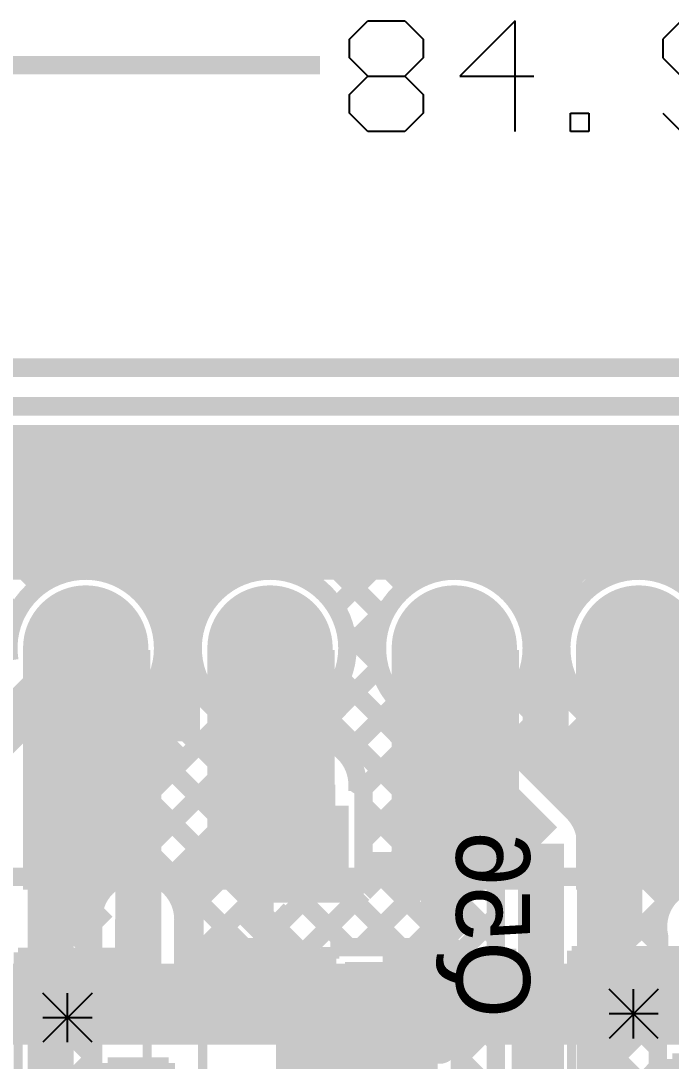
# Model space of a CAD drawing. Header units: millimetres. Extents: x 0.79 to 4.38, y 0.99 to 3.94.
# Drawn here: x 2.209 to 2.562, y 3.378 to 3.942 of the extents above; entities that cross this region are included whole.
import ezdxf

# ---------------------------------------------------------------- set-up
doc = ezdxf.new("R2010")
doc.units = ezdxf.units.MM
doc.header["$MEASUREMENT"] = 0
for name, color, linetype in [('BottomLayer', 5, 'Continuous'), ('BottomOverlay', 54, 'Continuous'), ('BottomPaste', 16, 'Continuous'), ('BottomSolder', 6, 'Continuous'), ('Mechanical1', 6, 'Continuous'), ('Mechanical2', 216, 'Continuous'), ('MultiLayer', 9, 'Continuous'), ('PadHoleLayer', 156, 'Continuous'), ('TopLayer', 1, 'Continuous'), ('TopOverlay', 2, 'Continuous'), ('TopPaste', 8, 'Continuous'), ('TopSolder', 216, 'Continuous'), ('ViaHoleLayer', 16, 'Continuous')]:
    doc.layers.add(name, color=color, linetype=linetype)

# ---------------------------------------------------------------- blocks, each defined once
blk = doc.blocks.new('0022232111_8')
at = {"layer": 'BottomLayer', "const_width": 0.03}
for points in [[(-0.215, 0, 1), (-0.185, 0, 1)], [(-0.115, 0, 1), (-0.085, 0, 1)], [(-0.015, 0, 1), (0.015, 0, 1)], [(0.085, 0, 1), (0.115, 0, 1)]]:
    blk.add_lwpolyline(points, format="xyb", close=True, dxfattribs=at)
at = {"layer": 'BottomSolder', "const_width": 0.034}
for points in [[(-0.217, 0, 1), (-0.183, 0, 1)], [(-0.117, 0, 1), (-0.083, 0, 1)], [(-0.017, 0, 1), (0.017, 0, 1)], [(0.083, 0, 1), (0.117, 0, 1)]]:
    blk.add_lwpolyline(points, format="xyb", close=True, dxfattribs=at)
at = {"layer": 'MultiLayer', "const_width": 0.03}
for points in [[(-0.215, 0, 1), (-0.185, 0, 1)], [(-0.115, 0, 1), (-0.085, 0, 1)], [(-0.015, 0, 1), (0.015, 0, 1)], [(0.085, 0, 1), (0.115, 0, 1)]]:
    blk.add_lwpolyline(points, format="xyb", close=True, dxfattribs=at)
at = {"layer": 'PadHoleLayer', "const_width": 0.019685}
for points in [[(-0.2098425, 0, 1), (-0.1901575, 0, 1)], [(-0.1098425, 0, 1), (-0.0901575, 0, 1)], [(-0.0098425, 0, 1), (0.0098425, 0, 1)], [(0.0901575, 0, 1), (0.1098425, 0, 1)]]:
    blk.add_lwpolyline(points, format="xyb", close=True, dxfattribs=at)
at = {"layer": 'TopLayer', "const_width": 0.03}
for points in [[(-0.215, 0, 1), (-0.185, 0, 1)], [(-0.115, 0, 1), (-0.085, 0, 1)], [(-0.015, 0, 1), (0.015, 0, 1)], [(0.085, 0, 1), (0.115, 0, 1)]]:
    blk.add_lwpolyline(points, format="xyb", close=True, dxfattribs=at)
at = {"layer": 'TopOverlay', "const_width": 0.01}
for points in [[(0.55, 0.124), (-0.551, 0.124)], [(0.55, -0.131), (-0.551, -0.131)]]:
    blk.add_lwpolyline(points, dxfattribs=at)
at = {"layer": 'TopSolder', "const_width": 0.034}
for points in [[(-0.217, 0, 1), (-0.183, 0, 1)], [(-0.117, 0, 1), (-0.083, 0, 1)], [(-0.017, 0, 1), (0.017, 0, 1)], [(0.083, 0, 1), (0.117, 0, 1)]]:
    blk.add_lwpolyline(points, format="xyb", close=True, dxfattribs=at)
blk = doc.blocks.new('R__0402_B_75')
at = {"layer": 'BottomLayer'}
for points in [[(-0.0275, 0.0125), (-0.0275, -0.0125), (-0.0095, 0.0125), (-0.0095, -0.0125)], [(0.0095, 0.0125), (0.0095, -0.0125), (0.0275, 0.0125), (0.0275, -0.0125)]]:
    blk.add_solid(points, dxfattribs=at)
at = {"layer": 'BottomOverlay', "const_width": 0.005}
for points in [[(-0.0325, 0.0175), (-0.0085, 0.0175)], [(-0.0325, 0.0175), (-0.0325, -0.0175)], [(0.0085, 0.0175), (0.0325, 0.0175)], [(0.0325, 0.0175), (0.0325, -0.0175)], [(-0.0325, -0.0175), (-0.0085, -0.0175)], [(0.0085, -0.0175), (0.0325, -0.0175)]]:
    blk.add_lwpolyline(points, dxfattribs=at)
at = {"layer": 'BottomPaste'}
for points in [[(-0.0275, 0.0125), (-0.0275, -0.0125), (-0.0095, 0.0125), (-0.0095, -0.0125)], [(0.0095, 0.0125), (0.0095, -0.0125), (0.0275, 0.0125), (0.0275, -0.0125)]]:
    blk.add_solid(points, dxfattribs=at)
at = {"layer": 'BottomSolder'}
for points in [[(-0.0315, 0.0165), (-0.0315, -0.0165), (-0.0055, 0.0165), (-0.0055, -0.0165)], [(0.0055, 0.0165), (0.0055, -0.0165), (0.0315, 0.0165), (0.0315, -0.0165)]]:
    blk.add_solid(points, dxfattribs=at)
blk = doc.blocks.new('R__0402_B_81')
at = {"layer": 'BottomLayer'}
for points in [[(-0.0275, 0.0125), (-0.0275, -0.0125), (-0.0095, 0.0125), (-0.0095, -0.0125)], [(0.0095, 0.0125), (0.0095, -0.0125), (0.0275, 0.0125), (0.0275, -0.0125)]]:
    blk.add_solid(points, dxfattribs=at)
at = {"layer": 'BottomOverlay', "const_width": 0.005}
for points in [[(-0.0325, 0.0175), (-0.0085, 0.0175)], [(-0.0325, 0.0175), (-0.0325, -0.0175)], [(0.0085, 0.0175), (0.0325, 0.0175)], [(0.0325, 0.0175), (0.0325, -0.0175)], [(-0.0325, -0.0175), (-0.0085, -0.0175)], [(0.0085, -0.0175), (0.0325, -0.0175)]]:
    blk.add_lwpolyline(points, dxfattribs=at)
at = {"layer": 'BottomPaste'}
for points in [[(-0.0275, 0.0125), (-0.0275, -0.0125), (-0.0095, 0.0125), (-0.0095, -0.0125)], [(0.0095, 0.0125), (0.0095, -0.0125), (0.0275, 0.0125), (0.0275, -0.0125)]]:
    blk.add_solid(points, dxfattribs=at)
at = {"layer": 'BottomSolder'}
for points in [[(-0.0315, 0.0165), (-0.0315, -0.0165), (-0.0055, 0.0165), (-0.0055, -0.0165)], [(0.0055, 0.0165), (0.0055, -0.0165), (0.0315, 0.0165), (0.0315, -0.0165)]]:
    blk.add_solid(points, dxfattribs=at)
blk = doc.blocks.new('SOT23_3_B_121')
at = {"layer": 'BottomLayer'}
for points in [[(-0.02166, 0.0580708), (-0.053156, 0.0580708), (-0.02166, 0.0265748), (-0.053156, 0.0265748)], [(0.0531431, 0.0580708), (0.0216471, 0.0580708), (0.0531431, 0.0265748), (0.0216471, 0.0265748)], [(0.0157416, -0.0265749), (-0.0157544, -0.0265749), (0.0157416, -0.0580709), (-0.0157544, -0.0580709)]]:
    blk.add_solid(points, dxfattribs=at)
at = {"layer": 'BottomOverlay'}
for points, const_width in [([(-0.0640851, 0.068, 1), (-0.0739277, 0.068, 1)], 0.0098425), ([(-0.0763883, 0.068, 1), (-0.0714671, 0.068, 1)], 0.0049212), ([(-0.0665457, 0.068, 1), (-0.0616245, 0.068, 1)], 0.0049212)]:
    blk.add_lwpolyline(points, format="xyb", close=True, dxfattribs=dict(at, const_width=const_width))
at = {"layer": 'BottomOverlay', "const_width": 0.01}
for points in [[(-0.0640064, 0.03), (-0.0640064, -0.032)], [(0.0109936, 0.032), (-0.0110064, 0.032)], [(0.0639936, 0.03), (0.0639936, -0.031)], [(-0.0290064, -0.032), (-0.0640064, -0.032)], [(0.0639936, -0.031), (0.0289936, -0.031)]]:
    blk.add_lwpolyline(points, dxfattribs=at)
at = {"layer": 'BottomPaste'}
for points in [[(-0.02166, 0.0580708), (-0.053156, 0.0580708), (-0.02166, 0.0265748), (-0.053156, 0.0265748)], [(0.0531431, 0.0580708), (0.0216471, 0.0580708), (0.0531431, 0.0265748), (0.0216471, 0.0265748)], [(0.0157416, -0.0265749), (-0.0157544, -0.0265749), (0.0157416, -0.0580709), (-0.0157544, -0.0580709)]]:
    blk.add_solid(points, dxfattribs=at)
at = {"layer": 'BottomSolder'}
for points in [[(-0.01766, 0.0620708), (-0.057156, 0.0620708), (-0.01766, 0.0225748), (-0.057156, 0.0225748)], [(0.0571431, 0.0620708), (0.0176471, 0.0620708), (0.0571431, 0.0225748), (0.0176471, 0.0225748)], [(0.0197416, -0.0225749), (-0.0197544, -0.0225749), (0.0197416, -0.0620709), (-0.0197544, -0.0620709)]]:
    blk.add_solid(points, dxfattribs=at)
blk = doc.blocks.new('SOT23_3_B_125')
at = {"layer": 'BottomLayer'}
for points in [[(-0.02166, 0.0580708), (-0.053156, 0.0580708), (-0.02166, 0.0265748), (-0.053156, 0.0265748)], [(0.0531431, 0.0580708), (0.0216471, 0.0580708), (0.0531431, 0.0265748), (0.0216471, 0.0265748)], [(0.0157416, -0.0265749), (-0.0157544, -0.0265749), (0.0157416, -0.0580709), (-0.0157544, -0.0580709)]]:
    blk.add_solid(points, dxfattribs=at)
at = {"layer": 'BottomOverlay'}
for points, const_width in [([(-0.0640851, 0.068, 1), (-0.0739277, 0.068, 1)], 0.0098425), ([(-0.0763883, 0.068, 1), (-0.0714671, 0.068, 1)], 0.0049212), ([(-0.0665457, 0.068, 1), (-0.0616245, 0.068, 1)], 0.0049212)]:
    blk.add_lwpolyline(points, format="xyb", close=True, dxfattribs=dict(at, const_width=const_width))
at = {"layer": 'BottomOverlay', "const_width": 0.01}
for points in [[(-0.0640064, 0.03), (-0.0640064, -0.032)], [(0.0109936, 0.032), (-0.0110064, 0.032)], [(0.0639936, 0.03), (0.0639936, -0.031)], [(-0.0290064, -0.032), (-0.0640064, -0.032)], [(0.0639936, -0.031), (0.0289936, -0.031)]]:
    blk.add_lwpolyline(points, dxfattribs=at)
at = {"layer": 'BottomPaste'}
for points in [[(-0.02166, 0.0580708), (-0.053156, 0.0580708), (-0.02166, 0.0265748), (-0.053156, 0.0265748)], [(0.0531431, 0.0580708), (0.0216471, 0.0580708), (0.0531431, 0.0265748), (0.0216471, 0.0265748)], [(0.0157416, -0.0265749), (-0.0157544, -0.0265749), (0.0157416, -0.0580709), (-0.0157544, -0.0580709)]]:
    blk.add_solid(points, dxfattribs=at)
at = {"layer": 'BottomSolder'}
for points in [[(-0.01766, 0.0620708), (-0.057156, 0.0620708), (-0.01766, 0.0225748), (-0.057156, 0.0225748)], [(0.0571431, 0.0620708), (0.0176471, 0.0620708), (0.0571431, 0.0225748), (0.0176471, 0.0225748)], [(0.0197416, -0.0225749), (-0.0197544, -0.0225749), (0.0197416, -0.0620709), (-0.0197544, -0.0620709)]]:
    blk.add_solid(points, dxfattribs=at)
blk = doc.blocks.new('LED_SMT_196')
at = {"layer": 'TopLayer'}
for points in [[(-0.06, -0.03), (-0.02, -0.03), (-0.06, 0.03), (-0.02, 0.03)], [(0.02, -0.03), (0.06, -0.03), (0.02, 0.03), (0.06, 0.03)]]:
    blk.add_solid(points, dxfattribs=at)
at = {"layer": 'TopOverlay', "const_width": 0.005}
for points in [[(0.065, 0.035), (-0.065, 0.035)], [(-0.065, -0.035), (-0.065, 0.035)], [(0.065, -0.035), (0.065, 0.035)], [(0.065, -0.035), (-0.065, -0.035)]]:
    blk.add_lwpolyline(points, dxfattribs=at)
at = {"layer": 'TopOverlay'}
blk.add_solid([(0.064, -0.037007), (0.096, -0.037007), (0.064, 0.036993), (0.096, 0.036993)], dxfattribs=at)
at = {"layer": 'TopPaste'}
for points in [[(-0.06, -0.03), (-0.02, -0.03), (-0.06, 0.03), (-0.02, 0.03)], [(0.02, -0.03), (0.06, -0.03), (0.02, 0.03), (0.06, 0.03)]]:
    blk.add_solid(points, dxfattribs=at)
at = {"layer": 'TopSolder'}
for points in [[(-0.064, -0.034), (-0.016, -0.034), (-0.064, 0.034), (-0.016, 0.034)], [(0.016, -0.034), (0.064, -0.034), (0.016, 0.034), (0.064, 0.034)]]:
    blk.add_solid(points, dxfattribs=at)
blk = doc.blocks.new('LED_SMT_197')
at = {"layer": 'TopLayer'}
for points in [[(-0.06, -0.03), (-0.02, -0.03), (-0.06, 0.03), (-0.02, 0.03)], [(0.02, -0.03), (0.06, -0.03), (0.02, 0.03), (0.06, 0.03)]]:
    blk.add_solid(points, dxfattribs=at)
at = {"layer": 'TopOverlay', "const_width": 0.005}
for points in [[(0.065, 0.035), (-0.065, 0.035)], [(-0.065, -0.035), (-0.065, 0.035)], [(0.065, -0.035), (0.065, 0.035)], [(0.065, -0.035), (-0.065, -0.035)]]:
    blk.add_lwpolyline(points, dxfattribs=at)
at = {"layer": 'TopOverlay'}
blk.add_solid([(0.064, -0.036996), (0.095, -0.036996), (0.064, 0.037004), (0.095, 0.037004)], dxfattribs=at)
at = {"layer": 'TopPaste'}
for points in [[(-0.06, -0.03), (-0.02, -0.03), (-0.06, 0.03), (-0.02, 0.03)], [(0.02, -0.03), (0.06, -0.03), (0.02, 0.03), (0.06, 0.03)]]:
    blk.add_solid(points, dxfattribs=at)
at = {"layer": 'TopSolder'}
for points in [[(-0.064, -0.034), (-0.016, -0.034), (-0.064, 0.034), (-0.016, 0.034)], [(0.016, -0.034), (0.064, -0.034), (0.016, 0.034), (0.064, 0.034)]]:
    blk.add_solid(points, dxfattribs=at)
blk = doc.blocks.new('LED_SMT_198')
at = {"layer": 'TopLayer'}
for points in [[(-0.06, -0.03), (-0.02, -0.03), (-0.06, 0.03), (-0.02, 0.03)], [(0.02, -0.03), (0.06, -0.03), (0.02, 0.03), (0.06, 0.03)]]:
    blk.add_solid(points, dxfattribs=at)
at = {"layer": 'TopOverlay', "const_width": 0.005}
for points in [[(0.065, 0.035), (-0.065, 0.035)], [(-0.065, -0.035), (-0.065, 0.035)], [(0.065, -0.035), (0.065, 0.035)], [(0.065, -0.035), (-0.065, -0.035)]]:
    blk.add_lwpolyline(points, dxfattribs=at)
at = {"layer": 'TopOverlay'}
blk.add_solid([(0.064, -0.0370064), (0.095, -0.0370064), (0.064, 0.0369936), (0.095, 0.0369936)], dxfattribs=at)
at = {"layer": 'TopPaste'}
for points in [[(-0.06, -0.03), (-0.02, -0.03), (-0.06, 0.03), (-0.02, 0.03)], [(0.02, -0.03), (0.06, -0.03), (0.02, 0.03), (0.06, 0.03)]]:
    blk.add_solid(points, dxfattribs=at)
at = {"layer": 'TopSolder'}
for points in [[(-0.064, -0.034), (-0.016, -0.034), (-0.064, 0.034), (-0.016, 0.034)], [(0.016, -0.034), (0.064, -0.034), (0.016, 0.034), (0.064, 0.034)]]:
    blk.add_solid(points, dxfattribs=at)
blk = doc.blocks.new('LED_SMT_199')
at = {"layer": 'TopLayer'}
for points in [[(-0.06, -0.03), (-0.02, -0.03), (-0.06, 0.03), (-0.02, 0.03)], [(0.02, -0.03), (0.06, -0.03), (0.02, 0.03), (0.06, 0.03)]]:
    blk.add_solid(points, dxfattribs=at)
at = {"layer": 'TopOverlay', "const_width": 0.005}
for points in [[(0.065, 0.035), (-0.065, 0.035)], [(-0.065, -0.035), (-0.065, 0.035)], [(0.065, -0.035), (0.065, 0.035)], [(0.065, -0.035), (-0.065, -0.035)]]:
    blk.add_lwpolyline(points, dxfattribs=at)
at = {"layer": 'TopOverlay'}
blk.add_solid([(0.064, -0.0369962), (0.0977008, -0.0369962), (0.064, 0.0370038), (0.0977008, 0.0370038)], dxfattribs=at)
at = {"layer": 'TopPaste'}
for points in [[(-0.06, -0.03), (-0.02, -0.03), (-0.06, 0.03), (-0.02, 0.03)], [(0.02, -0.03), (0.06, -0.03), (0.02, 0.03), (0.06, 0.03)]]:
    blk.add_solid(points, dxfattribs=at)
at = {"layer": 'TopSolder'}
for points in [[(-0.064, -0.034), (-0.016, -0.034), (-0.064, 0.034), (-0.016, 0.034)], [(0.016, -0.034), (0.064, -0.034), (0.016, 0.034), (0.064, 0.034)]]:
    blk.add_solid(points, dxfattribs=at)

msp = doc.modelspace()

# ---------------------------------------------------------------- linework, layer by layer
at = {"layer": 'BottomLayer'}
for points, const_width in [([(1.1921645, 3.7180001), (4.1538352, 3.718)], 0.01), ([(2.1085603, 3.7180001), (2.2062173, 3.6203431)], 0.01), ([(2.1368446, 3.7180001), (2.219055, 3.6357897)], 0.01), ([(2.144922, 3.6439899), (2.2189322, 3.7180001)], 0.01), ([(2.1651289, 3.7180001), (2.2393835, 3.6437455)], 0.01), ([(2.1666107, 3.6373943), (2.2472165, 3.7180001)], 0.01), ([(2.1804197, 3.622919), (2.2755008, 3.7180001)], 0.01), ([(2.1934132, 3.7180001), (2.3025625, 3.6088508)], 0.01), ([(2.2216975, 3.7180001), (2.311318, 3.6283796)], 0.01), ([(2.2254825, 3.6396975), (2.3037851, 3.7180001)], 0.01), ([(2.2499818, 3.7180001), (2.3274011, 3.6405808)], 0.01), ([(2.2562447, 3.6421754), (2.3320694, 3.7180001)], 0.01), ([(2.2738748, 3.6315212), (2.3603537, 3.7180001)], 0.01), ([(2.2782661, 3.7180001), (2.3533114, 3.6429548)], 0.01), ([(2.2843376, 3.6136997), (2.388638, 3.7180001)], 0.01), ([(2.3065504, 3.7180001), (2.4055809, 3.6189696)], 0.01), ([(2.3348347, 3.7180001), (2.4179162, 3.6349186)], 0.01), ([(2.342908, 3.6439858), (2.4169223, 3.7180001)], 0.01), ([(2.363119, 3.7180001), (2.4376083, 3.6435108)], 0.01), ([(2.3653659, 3.6381594), (2.4452066, 3.7180001)], 0.01), ([(2.3796677, 3.6241769), (2.4734909, 3.7180001)], 0.01), ([(2.3914033, 3.7180001), (2.50231, 3.6070934)], 0.01), ([(2.4196876, 3.7180001), (2.5104376, 3.6272501)], 0.01), ([(2.4207583, 3.6369832), (2.5017752, 3.7180001)], 0.01), ([(2.4479719, 3.7180001), (2.5260167, 3.6399553)], 0.01), ([(2.4546791, 3.6426197), (2.5300595, 3.7180001)], 0.01), ([(2.4728588, 3.6325151), (2.5583438, 3.7180001)], 0.01), ([(2.4762562, 3.7180001), (2.5508125, 3.6434438)], 0.01), ([(2.4838609, 3.6152329), (2.5866281, 3.7180001)], 0.01), ([(2.5045405, 3.7180001), (2.6049863, 3.6175543)], 0.01), ([(2.5328248, 3.7180001), (2.6168121, 3.6340128)], 0.01), ([(2.5407894, 3.6438771), (2.6149124, 3.7180001)], 0.01), ([(2.5611091, 3.7180001), (2.6358981, 3.6432111)], 0.01), ([(2.5640836, 3.638887), (2.6431967, 3.7180001)], 0.01), ([(2.2935, 3.5745), (2.2935, 3.682)], 0.025), ([(2.4935, 3.5405), (2.4935, 3.682)], 0.025), ([(2.3859994, 3.6022243), (2.4090168, 3.6252417)], 0.01), ([(2.1859603, 3.6001753), (2.2063025, 3.6205175)], 0.01), ([(2.3849548, 3.6113114), (2.4028962, 3.59337)], 0.01), ([(2.193, 3.551), (2.244, 3.602)], 0.025), ([(2.344, 3.551), (2.344, 3.602)], 0.025), ([(2.444, 3.543), (2.444, 3.602)], 0.025), ([(2.4827769, 3.5858646), (2.5021229, 3.6052106)], 0.01), ([(2.544, 3.537), (2.544, 3.602)], 0.025), ([(2.2809444, 3.5820222), (2.3020142, 3.603092)], 0.01), ([(2.2857455, 3.5973835), (2.3195, 3.563629)], 0.01), ([(2.4855108, 3.5956083), (2.5195, 3.5616191)], 0.01), ([(2.3708538, 3.5587944), (2.4033803, 3.5913209)], 0.01), ([(2.225, 3.506), (2.2935, 3.5745)], 0.025), ([(2.3825808, 3.5854011), (2.4195, 3.5484819)], 0.01), ([(2.4734224, 3.5482258), (2.507113, 3.5819164)], 0.01), ([(2.2175, 3.4902935), (2.3078406, 3.5806341)], 0.01), ([(2.2777897, 3.577055), (2.3392519, 3.5155928)], 0.01), ([(2.4769186, 3.5759162), (2.5198275, 3.5330073)], 0.01), ([(2.3849829, 3.5446392), (2.4134849, 3.5731412)], 0.01), ([(2.2175, 3.5185778), (2.2639778, 3.5650556)], 0.01), ([(2.3195, 3.551), (2.3195, 3.5678862)], 0.01), ([(2.3685, 3.5611482), (2.3685, 3.5678862)], 0.01), ([(2.3703796, 3.569318), (2.4665, 3.4731976)], 0.01), ([(2.4195, 3.543), (2.4195, 3.5678862)], 0.01), ([(2.4685, 3.5531482), (2.4685, 3.5678862)], 0.01), ([(2.4875645, 3.5340836), (2.5195, 3.5660191)], 0.01), ([(2.5195, 3.537), (2.5195, 3.5678862)], 0.01), ([(2.2175, 3.4620092), (2.3195, 3.5640092)], 0.01), ([(2.2175, 3.5408518), (2.237202, 3.5605538)], 0.01), ([(2.2378188, 3.5604573), (2.364599, 3.4336771)], 0.01), ([(2.2623431, 3.5642173), (2.3392519, 3.4873085)], 0.01), ([(2.3685, 3.5611482), (2.3843005, 3.5453477)], 0.01), ([(2.344, 3.551), (2.367, 3.528)], 0.025), ([(2.4685, 3.5560505), (2.5591668, 3.4653837)], 0.01), ([(2.3931989, 3.5245709), (2.4195, 3.550872)], 0.01), ([(2.444, 3.543), (2.491, 3.496)], 0.025), ([(2.4685, 3.5531482), (2.5083005, 3.5133477)], 0.01), ([(2.4935, 3.5405), (2.523, 3.511)], 0.025), ([(2.22332, 3.5466718), (2.3300666, 3.4399252)], 0.01), ([(2.544, 3.537), (2.5841771, 3.4968229)], 0.025), ([(2.2175, 3.2519059), (2.2175, 3.5408518)], 0.01), ([(2.259634, 3.4758589), (2.3226887, 3.5389136)], 0.01), ([(2.5017067, 3.5199415), (2.5195, 3.5377348)], 0.01), ([(2.3266995, 3.5336523), (2.3392519, 3.5210999)], 0.01), ([(2.367, 3.4968228), (2.367, 3.528)], 0.025), ([(2.3915, 3.5245709), (2.3915, 3.528)], 0.01), ([(2.3947481, 3.4978358), (2.424753, 3.5278407)], 0.01), ([(2.4266995, 3.5256523), (2.4665, 3.4858518)], 0.01), ([(2.2175, 3.5242075), (2.263799, 3.4779085)], 0.01), ([(2.2868827, 3.4748233), (2.3362056, 3.5241462)], 0.01), ([(2.3392519, 3.4690747), (2.3392519, 3.5210999)], 0.01), ([(2.3915, 3.5245709), (2.3947481, 3.5245709)], 0.01), ([(2.3947481, 3.4690747), (2.3947481, 3.5245709)], 0.01), ([(2.5266995, 3.5196523), (2.5668294, 3.4795224)], 0.01), ([(2.3947481, 3.5166652), (2.4665, 3.4449133)], 0.01), ([(2.5141293, 3.5040798), (2.5282006, 3.5181511)], 0.01), ([(2.523, 3.316), (2.523, 3.511)], 0.025), ([(2.225, 3.3153333), (2.225, 3.506)], 0.025), ([(2.3947481, 3.4695515), (2.4387742, 3.5135776)], 0.01), ([(2.491, 3.151), (2.491, 3.496)], 0.025), ([(2.5155, 3.4771662), (2.5423428, 3.504009)], 0.01), ([(2.2969337, 3.45659), (2.3392519, 3.4989082)], 0.01), ([(2.3934061, 3.4399252), (2.4529163, 3.4994354)], 0.01), ([(2.2175, 3.4959232), (2.2496197, 3.4638035)], 0.01), ([(2.5155, 3.151), (2.5155, 3.496)], 0.01), ([(2.3947481, 3.4883809), (2.4665, 3.416629)], 0.01), ([(2.4665, 3.1611482), (2.4665, 3.4858518)], 0.01), ([(2.5155, 3.4488819), (2.5564849, 3.4898668)], 0.01), ([(2.4216904, 3.4399252), (2.4665, 3.4847348)], 0.01), ([(2.5155, 3.4807662), (2.5551096, 3.4411566)], 0.01), ([(2.3085532, 3.4399252), (2.3392519, 3.4706239)], 0.01), ([(2.3368375, 3.4399252), (2.365987, 3.4690747)], 0.01), ([(2.3392519, 3.4690747), (2.3947481, 3.4690747)], 0.01), ([(2.3574857, 3.4690747), (2.3866352, 3.4399252)], 0.01), ([(2.3588737, 3.4336771), (2.3942713, 3.4690747)], 0.01), ([(2.38577, 3.4690747), (2.4149195, 3.4399252)], 0.01), ([(2.2175, 3.4337249), (2.2516234, 3.4678483)], 0.01), ([(2.2175, 3.4676389), (2.2479823, 3.4371566)], 0.01), ([(2.2724823, 3.454997), (2.2724853, 3.455)], 0.025), ([(2.2724823, 3.4041771), (2.2724823, 3.454997)], 0.025), ([(2.5155, 3.4205976), (2.5573265, 3.4624241)], 0.01), ([(2.2479823, 3.4251771), (2.2479823, 3.454997)], 0.01), ([(2.2969823, 3.4286771), (2.2969823, 3.4546166)], 0.01), ([(2.4437266, 3.4336771), (2.4665, 3.4564505)], 0.01), ([(2.5155, 3.4524819), (2.5543427, 3.4136392)], 0.01), ([(2.2969823, 3.4447252), (2.3018504, 3.4398571)], 0.01), ([(2.5551096, 3.4272603), (2.5551096, 3.4455687)], 0.01), ([(2.2175, 3.4393546), (2.2479823, 3.4088723)], 0.01), ([(2.2175, 3.4054406), (2.2479823, 3.4359229)], 0.01), ([(2.3018504, 3.4399252), (2.3573466, 3.4399252)], 0.01), ([(2.3018504, 3.4332224), (2.3085532, 3.4399252)], 0.01), ([(2.3018504, 3.4286771), (2.3018504, 3.4399252)], 0.01), ([(2.3573466, 3.4336771), (2.3573466, 3.4399252)], 0.01), ([(2.3766535, 3.4399252), (2.4321497, 3.4399252)], 0.01), ([(2.3766535, 3.4336771), (2.3766535, 3.4399252)], 0.01), ([(2.4321497, 3.4336771), (2.4321497, 3.4399252)], 0.01), ([(2.2973051, 3.4286771), (2.3018504, 3.4332224)], 0.01), ([(2.3573466, 3.4336771), (2.3766535, 3.4336771)], 0.01), ([(2.4321497, 3.4336771), (2.4469938, 3.4336771)], 0.01), ([(2.4469938, 3.3366771), (2.4469938, 3.4336771)], 0.01), ([(2.5155, 3.3923133), (2.5551096, 3.4319229)], 0.01), ([(2.2479823, 3.4041771), (2.2479823, 3.4251771)], 0.01), ([(2.2479823, 3.4041771), (2.2479823, 3.4251771)], 0.01), ([(2.2969823, 3.4286771), (2.3018504, 3.4286771)], 0.01), ([(2.4469938, 3.40866), (2.4665, 3.4281662)], 0.01), ([(2.5155, 3.4241976), (2.5543427, 3.3853549)], 0.01), ([(2.5543427, 3.3902603), (2.5543427, 3.4272603)], 0.01), ([(2.2175, 3.4110703), (2.2479823, 3.380588)], 0.01), ([(2.2175, 3.3771563), (2.2479823, 3.4076386)], 0.01), ([(2.2739936, 3.4041771), (2.3287757, 3.4041771)], 0.025), ([(2.3287757, 3.4041771), (2.3295985, 3.4033543)], 0.025), ([(2.4469938, 3.4078509), (2.4665, 3.3883447)], 0.01), ([(2.2479823, 3.3881771), (2.2479823, 3.4041771)], 0.01), ([(2.5155, 3.364029), (2.5543427, 3.4028717)], 0.01), ([(2.4469938, 3.3803757), (2.4665, 3.3998819)], 0.01), ([(2.5155, 3.3959133), (2.5543427, 3.3570706)], 0.01), ([(2.5543427, 3.3852603), (2.5543427, 3.3902603)], 0.01), ([(2.5543427, 3.3852603), (2.5543427, 3.3902603)], 0.01), ([(2.2479823, 3.3831771), (2.2479823, 3.3881771)], 0.01), ([(2.2479823, 3.3831771), (2.2479823, 3.3881771)], 0.01), ([(2.5543427, 3.3532603), (2.5543427, 3.3852603)], 0.01), ([(2.2175, 3.382786), (2.2479823, 3.3523037)], 0.01), ([(2.2175, 3.348872), (2.2479823, 3.3793543)], 0.01), ([(2.2479823, 3.3511771), (2.2479823, 3.3831771)], 0.01), ([(2.4469938, 3.3795666), (2.4665, 3.3600604)], 0.01), ([(2.5155, 3.3357447), (2.5543427, 3.3745874)], 0.01)]:
    msp.add_lwpolyline(points, dxfattribs=dict(at, const_width=const_width))
at = {"layer": 'BottomLayer', "const_width": 0.01}
for points in [[(2.2025538, 3.595202, -1.084778465758391), (2.286, 3.602)], [(2.3195, 3.5678862, -1.636892149940612), (2.386, 3.602)], [(2.4195, 3.5678862, -1.636892149940612), (2.486, 3.602)], [(2.5195, 3.5678862, -1.636892149940612), (2.586, 3.602)], [(2.286, 3.602, -0.4626723556923037), (2.237202, 3.5605538)], [(2.386, 3.602, -0.2415313610588723), (2.3685, 3.5678862)], [(2.486, 3.602, -0.2415313610588723), (2.4685, 3.5678862)], [(2.3266759, 3.5336759, -0.198912367379658), (2.3195, 3.551)], [(2.3266995, 3.5336523, -0.1992671402269033), (2.3195, 3.551)], [(2.3843005, 3.5453477, -0.1992671402269284), (2.3915, 3.528)], [(2.3843241, 3.5453241, -0.198912367379658), (2.3915, 3.528)], [(2.4266759, 3.5256759, -0.198912367379658), (2.4195, 3.543)], [(2.4266995, 3.5256523, -0.1992671402269033), (2.4195, 3.543)], [(2.5266995, 3.5196523, -0.1992671402269564), (2.5195, 3.537)], [(2.5266759, 3.5196759, -0.198912367379658), (2.5195, 3.537)], [(2.5083005, 3.5133477, -0.1992671402269284), (2.5155, 3.496)], [(2.5083241, 3.5133241, -0.198912367379658), (2.5155, 3.496)], [(2.2551612, 3.4723241, -0.6681786379192989), (2.2969853, 3.455)], [(2.5551096, 3.4455687, -0.4116233278192165), (2.5733575, 3.4748414)], [(2.2479823, 3.454997, -0.198912367379658), (2.2551582, 3.4723211)], [(2.2479823, 3.454997, -0.198912367379658), (2.2551582, 3.4723211)]]:
    msp.add_lwpolyline(points, format="xyb", dxfattribs=at)
at = {"layer": 'BottomLayer'}
for points, const_width in [([(2.2835, 3.602, 1), (2.2885, 3.602, 1)], 0.005), ([(2.2835, 3.602, 1), (2.2885, 3.602, 1)], 0.005), ([(2.3835, 3.602, 1), (2.3885, 3.602, 1)], 0.005), ([(2.3835, 3.602, 1), (2.3885, 3.602, 1)], 0.005), ([(2.4835, 3.602, 1), (2.4885, 3.602, 1)], 0.005), ([(2.4835, 3.602, 1), (2.4885, 3.602, 1)], 0.005), ([(2.317, 3.5678862, 1), (2.322, 3.5678862, 1)], 0.005), ([(2.366, 3.5678862, 1), (2.371, 3.5678862, 1)], 0.005), ([(2.417, 3.5678862, 1), (2.422, 3.5678862, 1)], 0.005), ([(2.466, 3.5678862, 1), (2.471, 3.5678862, 1)], 0.005), ([(2.517, 3.5678862, 1), (2.522, 3.5678862, 1)], 0.005), ([(2.234702, 3.5605538, 1), (2.239702, 3.5605538, 1)], 0.005), ([(2.317, 3.551, 1), (2.322, 3.551, 1)], 0.005), ([(2.317, 3.551, 1), (2.322, 3.551, 1)], 0.005), ([(2.3818005, 3.5453477, 1), (2.3868005, 3.5453477, 1)], 0.005), ([(2.3818241, 3.5453241, 1), (2.3868241, 3.5453241, 1)], 0.005), ([(2.417, 3.543, 1), (2.422, 3.543, 1)], 0.005), ([(2.417, 3.543, 1), (2.422, 3.543, 1)], 0.005), ([(2.517, 3.537, 1), (2.522, 3.537, 1)], 0.005), ([(2.517, 3.537, 1), (2.522, 3.537, 1)], 0.005), ([(2.3241759, 3.5336759, 1), (2.3291759, 3.5336759, 1)], 0.005), ([(2.3241995, 3.5336523, 1), (2.3291995, 3.5336523, 1)], 0.005), ([(2.389, 3.528, 1), (2.394, 3.528, 1)], 0.005), ([(2.389, 3.528, 1), (2.394, 3.528, 1)], 0.005), ([(2.4241759, 3.5256759, 1), (2.4291759, 3.5256759, 1)], 0.005), ([(2.4241995, 3.5256523, 1), (2.4291995, 3.5256523, 1)], 0.005), ([(2.5241759, 3.5196759, 1), (2.5291759, 3.5196759, 1)], 0.005), ([(2.5241995, 3.5196523, 1), (2.5291995, 3.5196523, 1)], 0.005), ([(2.5058005, 3.5133477, 1), (2.5108005, 3.5133477, 1)], 0.005), ([(2.5058241, 3.5133241, 1), (2.5108241, 3.5133241, 1)], 0.005), ([(2.513, 3.496, 1), (2.518, 3.496, 1)], 0.005), ([(2.513, 3.496, 1), (2.518, 3.496, 1)], 0.005), ([(2.2526582, 3.4723211, 1), (2.2576582, 3.4723211, 1)], 0.005), ([(2.2526582, 3.4723211, 1), (2.2576582, 3.4723211, 1)], 0.005), ([(2.2526612, 3.4723241, 1), (2.2576612, 3.4723241, 1)], 0.005), ([(2.2665798, 3.455, 1), (2.2783908, 3.455, 1)], 0.011811), ([(2.2454823, 3.454997, 1), (2.2504823, 3.454997, 1)], 0.005), ([(2.2454823, 3.454997, 1), (2.2504823, 3.454997, 1)], 0.005), ([(2.2944853, 3.455, 1), (2.2994853, 3.455, 1)], 0.005), ([(2.5526096, 3.4455687, 1), (2.5576096, 3.4455687, 1)], 0.005)]:
    msp.add_lwpolyline(points, format="xyb", close=True, dxfattribs=dict(at, const_width=const_width))
for points in [[(1.581, 3.642), (4.118, 3.642), (1.581, 3.716), (4.118, 3.716)], [(2.3569938, 3.3486771), (2.4349938, 3.3486771), (2.3569938, 3.4216771), (2.4349938, 3.4216771)]]:
    msp.add_solid(points, dxfattribs=at)
at = {"layer": 'BottomOverlay'}
for p, q in [((2.2474823, 3.4149997), (2.2208243, 3.3883416)), ((2.2474823, 3.3883416), (2.2208243, 3.4149997)), ((2.2341533, 3.3883416), (2.2341533, 3.4149997)), ((2.5546096, 3.4170829), (2.5279516, 3.3904248)), ((2.5546096, 3.3904248), (2.5279516, 3.4170829)), ((2.5412806, 3.3904248), (2.5412806, 3.4170829)), ((2.2474823, 3.4016706), (2.2208243, 3.4016706)), ((2.5546096, 3.4037538), (2.5279516, 3.4037538))]:
    msp.add_line(p, q, dxfattribs=at)
at = {"layer": 'Mechanical1'}
for p, q in [((2.3870872, 3.9319935), (2.397084, 3.9419903)), ((2.397084, 3.9419903), (2.4170775, 3.9419903)), ((2.4170775, 3.9419903), (2.4270743, 3.9319935)), ((2.4770581, 3.9419903), (2.4470678, 3.912)), ((2.4770581, 3.8820097), (2.4770581, 3.9419903)), ((2.567029, 3.9419903), (2.5570322, 3.9319935)), ((2.3870872, 3.9219968), (2.3870872, 3.9319935)), ((2.4270743, 3.9319935), (2.4270743, 3.9219968)), ((2.5570322, 3.9319935), (2.5570322, 3.9219968)), ((2.397084, 3.912), (2.3870872, 3.9219968)), ((2.4270743, 3.9219968), (2.4170775, 3.912)), ((2.5570322, 3.9219968), (2.567029, 3.912)), ((2.3870872, 3.9020032), (2.397084, 3.912)), ((2.397084, 3.912), (2.4170775, 3.912)), ((2.4170775, 3.912), (2.4270743, 3.9020032)), ((2.4470678, 3.912), (2.4870549, 3.912)), ((2.3870872, 3.8920065), (2.3870872, 3.9020032)), ((2.4270743, 3.9020032), (2.4270743, 3.8920065)), ((2.397084, 3.8820097), (2.3870872, 3.8920065)), ((2.4270743, 3.8920065), (2.4170775, 3.8820097)), ((2.5070484, 3.8820097), (2.5070484, 3.8920065)), ((2.5070484, 3.8920065), (2.5170452, 3.8920065)), ((2.5170452, 3.8920065), (2.5170452, 3.8820097)), ((2.5570322, 3.8920065), (2.567029, 3.8820097)), ((2.4170775, 3.8820097), (2.397084, 3.8820097)), ((2.5170452, 3.8820097), (2.5070484, 3.8820097))]:
    msp.add_line(p, q, dxfattribs=at)
at = {"layer": 'Mechanical1', "const_width": 0.01}
msp.add_lwpolyline([(0.9999999, 3.918), (2.3710872, 3.918)], dxfattribs=at)
at = {"layer": 'Mechanical2', "const_width": 0.01}
msp.add_lwpolyline([(0.9999999, 3.754), (4.3459999, 3.754)], dxfattribs=at)
at = {"layer": 'MultiLayer', "const_width": 0.011811}
msp.add_lwpolyline([(2.2665798, 3.455, 1), (2.2783908, 3.455, 1)], format="xyb", close=True, dxfattribs=at)
at = {"layer": 'TopLayer', "const_width": 0.025}
for points in [[(2.2935, 3.5515), (2.2935, 3.667)], [(2.2724853, 3.5304853), (2.2935, 3.5515)], [(2.2724853, 3.455), (2.2724853, 3.5304853)]]:
    msp.add_lwpolyline(points, dxfattribs=at)
at = {"layer": 'TopLayer', "const_width": 0.011811}
msp.add_lwpolyline([(2.2665798, 3.455, 1), (2.2783908, 3.455, 1)], format="xyb", close=True, dxfattribs=at)
at = {"layer": 'TopLayer'}
for points in [[(1.609, 3.639), (4.118, 3.639), (1.609, 3.718), (4.118, 3.718)], [(1.912, 3.387), (4.048, 3.387), (1.912, 3.431), (4.048, 3.431)]]:
    msp.add_solid(points, dxfattribs=at)
at = {"layer": 'TopOverlay', "const_width": 0.01}
for points in [[(2.241, 3.446), (2.241, 3.474)], [(2.3410046, 3.4460028), (2.3410046, 3.4740028)], [(2.441, 3.446), (2.441, 3.474)], [(2.541, 3.446), (2.541, 3.474)], [(2.227, 3.46), (2.241, 3.446)], [(2.241, 3.446), (2.255, 3.46)], [(2.3270046, 3.4600028), (2.3410046, 3.4460028)], [(2.3410046, 3.4460028), (2.3550046, 3.4600028)], [(2.427, 3.46), (2.441, 3.446)], [(2.441, 3.446), (2.455, 3.46)], [(2.527, 3.46), (2.541, 3.446)], [(2.541, 3.446), (2.555, 3.46)]]:
    msp.add_lwpolyline(points, dxfattribs=at)
at = {"layer": 'TopOverlay'}
for points in [[(2.21, 3.471), (2.279, 3.471), (2.21, 3.601), (2.279, 3.601)], [(2.3100046, 3.4710028), (2.3790046, 3.4710028), (2.3100046, 3.6010028), (2.3790046, 3.6010028)], [(2.41, 3.471), (2.479, 3.471), (2.41, 3.601), (2.479, 3.601)], [(2.51, 3.471), (2.579, 3.471), (2.51, 3.601), (2.579, 3.601)]]:
    msp.add_solid(points, dxfattribs=at)
at = {"layer": 'ViaHoleLayer', "const_width": 0.0059055}
msp.add_lwpolyline([(2.2695326, 3.455, 1), (2.275438, 3.455, 1)], format="xyb", close=True, dxfattribs=at)

# ---------------------------------------------------------------- block references
for name, p, rotation in [('0022232111_8', (2.344, 3.602), 180), ('SOT23_3_B_125', (2.3669936, 3.4544999), 180), ('LED_SMT_199', (2.5426666, 3.373), 270), ('LED_SMT_196', (2.2423333, 3.3721496), 270), ('LED_SMT_197', (2.3424444, 3.3716496), 270), ('LED_SMT_198', (2.4425555, 3.3716496), 270), ('R__0402_B_75', (2.2724823, 3.3856771), 90), ('R__0402_B_81', (2.5788427, 3.3877603), 90), ('SOT23_3_B_121', (2.3669936, 3.3314999), 180)]:
    msp.add_blockref(name, p, dxfattribs=dict(rotation=rotation))

# ---------------------------------------------------------------- texts
at = {"layer": 'BottomOverlay', "text_generation_flag": 2}
msp.add_text('Q56', height=0.04, rotation=270, dxfattribs=at).set_placement((2.4449936, 3.4014999))

doc.saveas('drawing.dxf')
